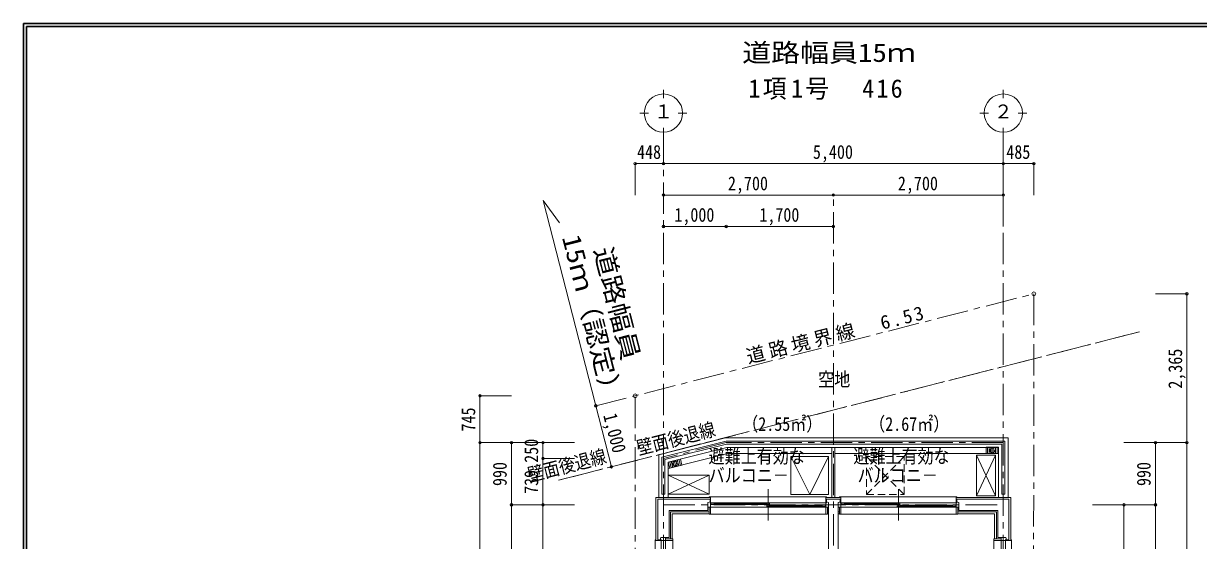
# Model space of a CAD drawing. Units: millimetres at full size; details may follow other scales. Extents: x -443943 to 462275, y -43546 to 79452.
# Drawn here: x -26708 to -8041, y 8053 to 16273 of the extents above; entities that cross this region are included whole.
import ezdxf
from ezdxf.enums import TextEntityAlignment as Align

# ---------------------------------------------------------------- set-up
doc = ezdxf.new("R2010")
doc.units = ezdxf.units.MM
doc.header["$LTSCALE"] = 100
doc.header["$PDMODE"] = 32
doc.header["$PDSIZE"] = 40
for name, pattern in [('CHAIN1', [8, 5, -1, 1, -1]), ('DASHED1', [1.8, 1.2, -0.6]), ('DASHED2', [3, 2, -1])]:
    doc.linetypes.add(name, pattern=pattern)
doc.layers.add('0-0_仕上', color=4, linetype='Continuous', lineweight=9)
doc.layers.add('4-1_通り芯', color=4, linetype='Continuous', lineweight=9)
doc.styles.add('ＭＳ ゴシック', font='')
doc.styles.get('ＭＳ ゴシック').set_extended_font_data('MS Gothic')

msp = doc.modelspace()

# ---------------------------------------------------------------- linework, layer by layer
at = {"layer": '0-0_仕上', "color": 7, "lineweight": 15}
for p, q in [((-16541.7, 15085), (-16541.7, 15220)), ((-11141.7, 15085), (-11141.7, 15220)), ((-16915.6, 14848.7), (-16777.9, 14848.7)), ((-16170.4, 14848.7), (-16305.4, 14848.7)), ((-11515.6, 14848.7), (-11377.9, 14848.7)), ((-10770.4, 14848.7), (-10905.4, 14848.7)), ((-16541.7, 14612.5), (-16541.7, 14477.5)), ((-11141.7, 14612.5), (-11141.7, 14477.5)), ((-16989.9, 14045), (-16989.9, 13545)), ((-10657, 14045), (-16989.9, 14045)), ((-11141.7, 14045), (-11141.7, 13045)), ((-10657, 14045), (-10657, 13545)), ((-16541.7, 13545), (-11141.7, 13545)), ((-13841.7, 13045), (-16541.7, 13045)), ((-8225.4, 11974.1), (-8725.4, 11974.1)), ((-8225.4, -6963.1), (-8225.4, 11974.1)), ((-19455.9, 10354.2), (-18955.9, 10354.2)), ((-19455.9, 10354.2), (-19455.9, -6963.1)), ((-17616.5, 10193.9), (-17368.7, 9225.1)), ((-17955.9, 9609.1), (-19455.9, 9609.1)), ((-18955.9, -6100.9), (-18955.9, 9609.1)), ((-18455.9, -6100.9), (-18455.9, 9609.1)), ((-16616.7, 9416.3), (-15553.5, 9684.1)), ((-15534.9, 9534.1), (-16466.7, 9299.4)), ((-15553.5, 9684.1), (-11066.7, 9684.1)), ((-11216.7, 9534.1), (-15534.9, 9534.1)), ((-13866.7, 8739.1), (-13866.7, 9534.1)), ((-13816.7, 9534.1), (-13816.7, 8739.1)), ((-11216.7, 8739.1), (-11216.7, 9534.1)), ((-11066.7, 9684.1), (-11066.7, 8739.1)), ((-8225.4, 9609.1), (-9225.4, 9609.1)), ((-8725.4, 9609.1), (-8725.4, -6100.9)), ((-18455.9, 9357.9), (-17955.9, 9357.9)), ((-16616.7, 8739.1), (-16616.7, 9416.3)), ((-16466.7, 9299.4), (-16466.7, 8739.1)), ((-14516.7, 9064), (-14516.7, 9079)), ((-17955.9, 8619.1), (-18955.9, 8619.1)), ((-18455.9, 8619.1), (-17955.9, 8619.1)), ((-16661.7, 8739.1), (-16661.7, 8054.1)), ((-15791.7, 8739.1), (-16661.7, 8739.1)), ((-15801.7, 8669.1), (-15791.7, 8669.1)), ((-15791.7, 8669.1), (-15791.7, 8739.1)), ((-13961.7, 8739.1), (-13961.7, 8669.1)), ((-13721.7, 8739.1), (-13961.7, 8739.1)), ((-13961.7, 8669.1), (-13951.7, 8669.1)), ((-13731.7, 8669.1), (-13721.7, 8669.1)), ((-13721.7, 8669.1), (-13721.7, 8739.1)), ((-11021.7, 8739.1), (-11891.7, 8739.1)), ((-11891.7, 8739.1), (-11891.7, 8669.1)), ((-11881.7, 8669.1), (-11891.7, 8669.1)), ((-11021.7, 8739.1), (-11021.7, 8054.1)), ((-9725.4, 8619.1), (-8725.4, 8619.1)), ((-9225.4, -6100.9), (-9225.4, 8619.1)), ((-16401.7, 8479.1), (-16401.7, 8079.1)), ((-15816.7, 8479.1), (-16401.7, 8479.1)), ((-15816.7, 8584.1), (-15816.7, 8469.1)), ((-15791.7, 8584.1), (-15816.7, 8584.1)), ((-15816.7, 8469.1), (-15791.7, 8469.1)), ((-15791.7, 8469.1), (-15791.7, 8584.1)), ((-13961.7, 8469.1), (-13961.7, 8584.1)), ((-13961.7, 8584.1), (-13936.7, 8584.1)), ((-13936.7, 8469.1), (-13961.7, 8469.1)), ((-13936.7, 8584.1), (-13936.7, 8469.1)), ((-13936.7, 8479.1), (-13916.7, 8479.1)), ((-13746.7, 8479.1), (-13766.7, 8479.1)), ((-13746.7, 8584.1), (-13721.7, 8584.1)), ((-13746.7, 8469.1), (-13746.7, 8584.1)), ((-13721.7, 8469.1), (-13746.7, 8469.1)), ((-13721.7, 8584.1), (-13721.7, 8469.1)), ((-11891.7, 8469.1), (-11891.7, 8584.1)), ((-11891.7, 8584.1), (-11866.7, 8584.1)), ((-11866.7, 8469.1), (-11891.7, 8469.1)), ((-11866.7, 8584.1), (-11866.7, 8469.1)), ((-11866.7, 8479.1), (-11281.7, 8479.1)), ((-11281.7, 8479.1), (-11281.7, 8079.1)), ((-16661.7, 8054.1), (-16591.7, 8054.1)), ((-16591.7, 8064.1), (-16591.7, 8054.1)), ((-16506.7, 8079.1), (-16506.7, 8054.1)), ((-16391.7, 8079.1), (-16506.7, 8079.1)), ((-16506.7, 8054.1), (-16391.7, 8054.1)), ((-16391.7, 8054.1), (-16391.7, 8079.1)), ((-11291.7, 8079.1), (-11176.7, 8079.1)), ((-11291.7, 8054.1), (-11291.7, 8079.1)), ((-11176.7, 8054.1), (-11291.7, 8054.1)), ((-11176.7, 8079.1), (-11176.7, 8054.1)), ((-11091.7, 8064.1), (-11091.7, 8054.1)), ((-11021.7, 8054.1), (-11091.7, 8054.1))]:
    msp.add_line(p, q, dxfattribs=at)
at = {"layer": '0-0_仕上', "linetype": 'CHAIN1'}
for p, q in [((-16541.7, 14545), (-16541.7, -6100.9)), ((-11141.7, 14545), (-11141.7, -4050.9)), ((-13841.7, 1573.6), (-13841.7, 13545)), ((-17616.5, 10193.9), (-10657, 11974.1)), ((-15544.2, 9609.1), (-16541.7, 9357.9)), ((-11141.7, 9609.1), (-15544.2, 9609.1)), ((-16541.7, 8619.1), (-11141.7, 8619.1))]:
    msp.add_line(p, q, dxfattribs=at)
at = {"layer": '0-0_仕上'}
for p, q in [((-18451.5, 13458.3), (-18194.5, 13106.1)), ((-17368.7, 9225.1), (-18451.5, 13458.3)), ((-15547.3, 9634.1), (-16566.7, 9377.4)), ((-16516.7, 9338.4), (-15541.1, 9584.1)), ((-11116.7, 9634.1), (-15547.3, 9634.1)), ((-15541.1, 9584.1), (-11166.7, 9584.1)), ((-11166.7, 9584.1), (-11166.7, 8789.1)), ((-11116.7, 8789.1), (-11116.7, 9634.1)), ((-16566.7, 9377.4), (-16566.7, 8789.1)), ((-16516.7, 8789.1), (-16516.7, 9338.4)), ((-16466.7, 9196.3), (-15522.5, 9434.1)), ((-15522.5, 9434.1), (-13866.7, 9434.1)), ((-13816.7, 9434.1), (-11216.7, 9434.1)), ((-11566.7, 9411.6), (-11266.7, 8761.6)), ((-11266.7, 9411.6), (-11566.7, 8761.6)), ((-11566.7, 9411.6), (-11566.7, 8761.6)), ((-11266.7, 9411.6), (-11566.7, 9411.6)), ((-11266.7, 8761.6), (-11266.7, 9411.6)), ((-15816.7, 8789.1), (-16466.7, 9089.1)), ((-16466.7, 8789.1), (-15816.7, 9089.1)), ((-16466.7, 9089.1), (-15816.7, 9089.1)), ((-16466.7, 8789.1), (-16466.7, 9089.1)), ((-15816.7, 9089.1), (-15816.7, 8789.1)), ((-16566.7, 8789.1), (-16516.7, 8789.1)), ((-15816.7, 8789.1), (-16466.7, 8789.1)), ((-14876.7, 8369.1), (-14876.7, 8869.1)), ((-12806.7, 8369.1), (-12806.7, 8869.1)), ((-11166.7, 8789.1), (-11116.7, 8789.1)), ((-15816.7, 8749.1), (-13951.7, 8749.1)), ((-15816.7, 8739.1), (-15816.7, 8749.1)), ((-15801.7, 8669.1), (-15801.7, 8649.1)), ((-15801.7, 8654.1), (-13951.7, 8654.1)), ((-15801.7, 8589.1), (-15801.7, 8584.1)), ((-15791.7, 8584.1), (-15791.7, 8669.1)), ((-15788.7, 8646.6), (-14856.7, 8646.6)), ((-15788.7, 8623.6), (-15788.7, 8646.6)), ((-14856.7, 8623.6), (-15788.7, 8623.6)), ((-15776.7, 8649.1), (-15776.7, 8654.1)), ((-15776.7, 8584.1), (-15776.7, 8589.1)), ((-15734.2, 8646.6), (-15734.2, 8623.6)), ((-14896.7, 8635.1), (-15734.2, 8635.1)), ((-14896.7, 8646.6), (-14896.7, 8623.6)), ((-13964.7, 8614.6), (-14896.7, 8614.6)), ((-14896.7, 8614.6), (-14896.7, 8591.6)), ((-14896.7, 8591.6), (-13964.7, 8591.6)), ((-14856.7, 8646.6), (-14856.7, 8623.6)), ((-14856.7, 8614.6), (-14856.7, 8591.6)), ((-14019.2, 8603.1), (-14856.7, 8603.1)), ((-14019.2, 8614.6), (-14019.2, 8591.6)), ((-13976.7, 8649.1), (-13976.7, 8654.1)), ((-13976.7, 8584.1), (-13976.7, 8589.1)), ((-13964.7, 8591.6), (-13964.7, 8614.6)), ((-13961.7, 8584.1), (-13961.7, 8669.1)), ((-13951.7, 8749.1), (-13951.7, 8739.1)), ((-13951.7, 8649.1), (-13951.7, 8669.1)), ((-13951.7, 8584.1), (-13951.7, 8589.1)), ((-13746.7, 8749.1), (-11881.7, 8749.1)), ((-13746.7, 8739.1), (-13746.7, 8749.1)), ((-13731.7, 8669.1), (-13731.7, 8649.1)), ((-13731.7, 8654.1), (-11881.7, 8654.1)), ((-13731.7, 8584.1), (-13731.7, 8589.1)), ((-13721.7, 8584.1), (-13721.7, 8669.1)), ((-13718.7, 8623.6), (-13718.7, 8646.6)), ((-13718.7, 8646.6), (-12786.7, 8646.6)), ((-12786.7, 8623.6), (-13718.7, 8623.6)), ((-13706.7, 8649.1), (-13706.7, 8654.1)), ((-13706.7, 8584.1), (-13706.7, 8589.1)), ((-13664.2, 8623.6), (-13664.2, 8646.6)), ((-12826.7, 8635.1), (-13664.2, 8635.1)), ((-12826.7, 8623.6), (-12826.7, 8646.6)), ((-12826.7, 8614.6), (-11894.7, 8614.6)), ((-12826.7, 8591.6), (-12826.7, 8614.6)), ((-11894.7, 8591.6), (-12826.7, 8591.6)), ((-12786.7, 8646.6), (-12786.7, 8623.6)), ((-12786.7, 8614.6), (-12786.7, 8591.6)), ((-11949.2, 8603.1), (-12786.7, 8603.1)), ((-11949.2, 8614.6), (-11949.2, 8591.6)), ((-11906.7, 8654.1), (-11906.7, 8649.1)), ((-11906.7, 8584.1), (-11906.7, 8589.1)), ((-11894.7, 8614.6), (-11894.7, 8591.6)), ((-11891.7, 8669.1), (-11891.7, 8584.1)), ((-11881.7, 8749.1), (-11881.7, 8739.1)), ((-11881.7, 8649.1), (-11881.7, 8669.1)), ((-11881.7, 8589.1), (-11881.7, 8584.1)), ((-11566.7, 8761.6), (-11266.7, 8761.6)), ((-16431.7, 8509.1), (-15816.7, 8509.1)), ((-16431.7, 8079.1), (-16431.7, 8509.1)), ((-15816.7, 8584.1), (-15836.7, 8584.1)), ((-15801.7, 8584.1), (-13951.7, 8584.1)), ((-13961.7, 8469.1), (-15791.7, 8469.1)), ((-13936.7, 8584.1), (-13916.7, 8584.1)), ((-13916.7, 8509.1), (-13936.7, 8509.1)), ((-13746.7, 8584.1), (-13766.7, 8584.1)), ((-13766.7, 8509.1), (-13746.7, 8509.1)), ((-11881.7, 8584.1), (-13731.7, 8584.1)), ((-13721.7, 8469.1), (-11891.7, 8469.1)), ((-11866.7, 8584.1), (-11846.7, 8584.1)), ((-11251.7, 8509.1), (-11866.7, 8509.1)), ((-11251.7, 8079.1), (-11251.7, 8509.1)), ((-16671.7, 8064.1), (-16671.7, 7099.1)), ((-16661.7, 8064.1), (-16671.7, 8064.1)), ((-16571.7, 8064.1), (-16591.7, 8064.1)), ((-16591.7, 8054.1), (-16506.7, 8054.1)), ((-16576.7, 7114.1), (-16576.7, 8064.1)), ((-16511.7, 8064.1), (-16506.7, 8064.1)), ((-16506.7, 8079.1), (-16506.7, 8099.1)), ((-16506.7, 8064.1), (-16506.7, 7114.1)), ((-16391.7, 7124.1), (-16391.7, 8054.1)), ((-11291.7, 8054.1), (-11291.7, 7124.1)), ((-11176.7, 8079.1), (-11176.7, 8099.1)), ((-11171.7, 8064.1), (-11176.7, 8064.1)), ((-11176.7, 8064.1), (-11176.7, 7114.1)), ((-11091.7, 8054.1), (-11176.7, 8054.1)), ((-11091.7, 8064.1), (-11111.7, 8064.1)), ((-11106.7, 8064.1), (-11106.7, 7114.1)), ((-11011.7, 8064.1), (-11021.7, 8064.1)), ((-11011.7, 7099.1), (-11011.7, 8064.1))]:
    msp.add_line(p, q, dxfattribs=at)
at = {"layer": '0-0_仕上', "color": 2, "linetype": 'CHAIN1', "lineweight": 15}
msp.add_line((-18208, 9010.4), (-8977.6, 11371.4), dxfattribs=at)
at = {"layer": '0-0_仕上', "color": 2, "lineweight": 15}
for p, q in [((-11416.7, 9534.5), (-11416.7, 9434.5)), ((-11216.7, 9534.5), (-11416.7, 9534.5)), ((-11391.7, 9434.5), (-11391.7, 9534.5)), ((-11366.7, 9534.5), (-11366.7, 9434.5)), ((-11341.7, 9434.5), (-11341.7, 9534.5)), ((-11316.7, 9534.5), (-11316.7, 9434.5)), ((-11291.7, 9434.5), (-11291.7, 9534.5)), ((-11266.7, 9534.5), (-11266.7, 9434.5)), ((-11241.7, 9434.5), (-11241.7, 9534.5)), ((-11216.7, 9434.5), (-11216.7, 9534.5)), ((-16466.7, 9299.4), (-16272.7, 9348.3)), ((-16296.8, 9239.1), (-16321.2, 9336.1)), ((-16296.9, 9342.2), (-16272.5, 9245.2)), ((-16272.7, 9348.3), (-16248.3, 9251.3)), ((-14516.7, 9386.6), (-14216.7, 8786.6)), ((-14516.7, 9386.6), (-13916.7, 9386.6)), ((-14516.7, 8786.6), (-14516.7, 9386.6)), ((-14216.7, 8786.6), (-13916.7, 9386.6)), ((-13916.7, 9386.6), (-13916.7, 8786.6)), ((-11416.7, 9434.5), (-11216.7, 9434.5)), ((-16442.2, 9202.5), (-16466.7, 9299.4)), ((-16442.4, 9305.5), (-16418, 9208.6)), ((-16248.3, 9251.3), (-16442.2, 9202.5)), ((-16393.7, 9214.7), (-16418.2, 9311.6)), ((-16393.9, 9317.7), (-16369.5, 9220.8)), ((-16345.2, 9226.9), (-16369.7, 9323.9)), ((-16345.4, 9330), (-16321, 9233)), ((-13916.7, 8786.6), (-14516.7, 8786.6))]:
    msp.add_line(p, q, dxfattribs=at)
at = {"layer": '0-0_仕上', "color": 2, "linetype": 'DASHED1', "lineweight": 15}
for p, q in [((-13316.7, 8786.6), (-12716.6, 9386.6)), ((-12716.6, 8786.6), (-13316.7, 9386.6)), ((-13316.7, 9386.6), (-13316.7, 8786.6)), ((-12716.6, 9386.6), (-13316.7, 9386.6)), ((-12716.6, 8786.6), (-12716.6, 9386.6)), ((-13316.7, 8786.6), (-12716.6, 8786.6))]:
    msp.add_line(p, q, dxfattribs=at)
at = {"layer": '0-0_仕上', "color": 3, "lineweight": 20}
for p, q in [((-16631.7, 8709.1), (-15801.7, 8709.1)), ((-16631.7, 8064.1), (-16631.7, 8709.1)), ((-15836.7, 8659.7), (-15801.7, 8669.1)), ((-15836.7, 8529.1), (-15836.7, 8659.7)), ((-15801.7, 8709.1), (-15801.7, 8669.1)), ((-13951.7, 8709.1), (-13731.7, 8709.1)), ((-13951.7, 8669.1), (-13951.7, 8709.1)), ((-13951.7, 8669.1), (-13916.7, 8659.7)), ((-13916.7, 8659.7), (-13916.7, 1691.1)), ((-13766.7, 8659.7), (-13731.7, 8669.1)), ((-13766.7, 1541.1), (-13766.7, 8659.7)), ((-13731.7, 8709.1), (-13731.7, 8669.1)), ((-11881.7, 8709.1), (-11051.7, 8709.1)), ((-11881.7, 8669.1), (-11881.7, 8709.1)), ((-11846.7, 8659.7), (-11881.7, 8669.1)), ((-11846.7, 8529.1), (-11846.7, 8659.7)), ((-11051.7, 8709.1), (-11051.7, 8064.1)), ((-16451.7, 8529.1), (-15836.7, 8529.1)), ((-16451.7, 8099.1), (-16451.7, 8529.1)), ((-11846.7, 8529.1), (-11231.7, 8529.1)), ((-11231.7, 8529.1), (-11231.7, 8099.1)), ((-16591.7, 8064.1), (-16631.7, 8064.1)), ((-16582.3, 8099.1), (-16591.7, 8064.1)), ((-16451.7, 8099.1), (-16582.3, 8099.1)), ((-11231.7, 8099.1), (-11101, 8099.1)), ((-11101, 8099.1), (-11091.7, 8064.1)), ((-11051.7, 8064.1), (-11091.7, 8064.1))]:
    msp.add_line(p, q, dxfattribs=at)
at = {"layer": '0-0_仕上', "color": 7, "lineweight": 15}
for centre in [(-16541.7, 14848.7), (-11141.7, 14848.7)]:
    msp.add_circle(centre, 303.8, dxfattribs=at)
at = {"layer": '0-0_仕上'}
for centre in [(-10657, 11974.1), (-16989.9, 10354.2)]:
    msp.add_circle(centre, 30, dxfattribs=at)
at = {"layer": '0-0_仕上', "color": 2, "linetype": 'DASHED2', "lineweight": 15}
for centre in [(-11316.7, 9484.5), (-16357.5, 9275.4)]:
    msp.add_circle(centre, 37.5, dxfattribs=at)
at = {"layer": '0-0_仕上', "color": 7}
for p in [(-16989.9, 14045), (-16541.7, 14045), (-11141.7, 14045), (-10657, 14045), (-16541.7, 13545), (-13841.7, 13545), (-11141.7, 13545), (-16541.7, 13045), (-15544.2, 13045), (-13841.7, 13045), (-8225.4, 11974.1), (-19455.9, 10354.2), (-17616.5, 10193.9), (-19455.9, 9609.1), (-18955.9, 9609.1), (-18455.9, 9609.1), (-8725.4, 9609.1), (-8225.4, 9609.1), (-18455.9, 9357.9), (-17368.7, 9225.1), (-18955.9, 8619.1), (-18455.9, 8619.1), (-18455.9, 8619.1), (-9225.4, 8619.1), (-8725.4, 8619.1)]:
    msp.add_point(p, dxfattribs=at)
at = {"layer": '0-0_仕上'}
for p in [(-17616.5, 10193.9), (-17368.7, 9225.1)]:
    msp.add_point(p, dxfattribs=at)
at = {"layer": '4-1_通り芯', "color": 5, "lineweight": 30}
for p, q in [((-26707.8, 16273.1), (28692.2, 16273.1)), ((-26707.8, -23080.8), (-26707.8, 16273.1)), ((-26657.8, 16223.1), (28642.2, 16223.1)), ((-26657.8, -23030.8), (-26657.8, 16223.1))]:
    msp.add_line(p, q, dxfattribs=at)
at = {"layer": '4-1_通り芯', "linetype": 'CHAIN1'}
for p, q in [((-17616.5, 10193.9), (-10657, 11974.1)), ((-10657, 11974.1), (-10673.5, -6963.1)), ((-17004.2, -6963.1), (-16989.9, 10354.2))]:
    msp.add_line(p, q, dxfattribs=at)
at = {"layer": '4-1_通り芯', "color": 2, "linetype": 'CHAIN1', "lineweight": 15}
msp.add_line((-8977.6, 11371.4), (-18208, 9010.4), dxfattribs=at)
at = {"layer": '4-1_通り芯'}
msp.add_lwpolyline([(-17368.7, 9225.1), (-18451.5, 13458.3), (-18194.5, 13106.1)], dxfattribs=at)
for centre in [(-10657, 11974.1), (-16989.9, 10354.2)]:
    msp.add_circle(centre, 30, dxfattribs=at)
for p in [(-17616.5, 10193.9), (-17368.7, 9225.1)]:
    msp.add_point(p, dxfattribs=at)

# ---------------------------------------------------------------- texts
at = {"layer": '0-0_仕上', "color": 2, "style": 'ＭＳ ゴシック', "width": 1.15}
msp.add_text('道路幅員15ｍ', height=293.3, dxfattribs=at).set_placement((-15290.9, 15574.3), align=Align.BOTTOM_LEFT)
at = {"layer": '0-0_仕上', "color": 7, "style": 'ＭＳ ゴシック'}
for s, p in [('１', (-16691.7, 14698.7)), ('２', (-11291.7, 14698.7))]:
    msp.add_text(s, height=219.9, dxfattribs=at).set_placement(p, align=Align.BOTTOM_LEFT)
at = {"layer": '0-0_仕上', "color": 7, "style": 'ＭＳ ゴシック', "width": 0.85}
for s, p in [('448', (-16960.8, 14055)), ('5,400', (-14166.7, 14055)), ('485', (-11094.3, 14055)), ('2,700', (-15516.7, 13555)), ('2,700', (-12816.7, 13555)), ('1,000', (-16367.9, 13055)), ('1,700', (-15017.9, 13055)), ('空地', (-14083.9, 10439)), ('（2.55㎡）', (-15290.2, 9729.6)), ('（2.67㎡）', (-13273.6, 9729.6)), ('避難上有効な', (-15824.1, 9217.3)), ('避難上有効な', (-13524, 9217.3)), ('バルコニ－', (-15824.1, 8913)), ('バルコニ－', (-13456.7, 8913))]:
    msp.add_text(s, height=219.9, dxfattribs=at).set_placement(p, align=Align.BOTTOM_LEFT)
at = {"layer": '0-0_仕上', "color": 2, "style": 'ＭＳ ゴシック', "width": 1.15}
for s, p in [('15ｍ（認定）', (-18239.5, 12851.5)), ('道路幅員', (-17731.3, 12655.4))]:
    msp.add_text(s, height=293.3, rotation=284.348, dxfattribs=at).set_placement(p, align=Align.BOTTOM_LEFT)
at = {"layer": '0-0_仕上', "color": 7, "style": 'ＭＳ ゴシック', "width": 0.85}
for s, rotation, p in [('2,365', 90, (-8235.4, 10466.6)), ('745', 90, (-19465.9, 9786.6)), ('1,000', 284.348, (-17563.4, 10026.8)), ('壁面後退線', 14.348, (-16917.8, 9346)), ('250', 90, (-18465.9, 9288.5)), ('壁面後退線', 14.348, (-18649.5, 8917.8)), ('990', 90, (-18965.9, 8919.1)), ('739', 90, (-18465.9, 8793.5)), ('990', 90, (-8735.4, 8919.1))]:
    msp.add_text(s, height=219.9, rotation=rotation, dxfattribs=at).set_placement(p, align=Align.BOTTOM_LEFT)
at = {"layer": '0-0_仕上', "color": 2, "insert": (-15190.9, 15060.2), "char_height": 293.3, "attachment_point": 7, "style": 'ＭＳ ゴシック'}
msp.add_mtext('\\T1.19;\\W0.95;1項1号\u3000416', dxfattribs=at)
at = {"layer": '0-0_仕上', "color": 7, "insert": (-15187.2, 10841.6), "char_height": 219.9, "attachment_point": 7, "rotation": 14.135, "style": 'ＭＳ ゴシック'}
msp.add_mtext('\\T1.22;道路境界線\u30006.53', dxfattribs=at)
at = {"layer": '4-1_通り芯', "color": 2, "style": 'ＭＳ ゴシック', "width": 1.15}
msp.add_text('道路幅員15ｍ', height=293.3, dxfattribs=at).set_placement((-15290.9, 15574.3), align=Align.BOTTOM_LEFT)
for s, p in [('15ｍ（認定）', (-18239.5, 12851.5)), ('道路幅員', (-17731.3, 12655.4))]:
    msp.add_text(s, height=293.3, rotation=284.348, dxfattribs=at).set_placement(p, align=Align.BOTTOM_LEFT)
at = {"layer": '4-1_通り芯', "color": 7, "style": 'ＭＳ ゴシック', "width": 0.85}
for s, rotation, p in [('1,000', 284.348, (-17563.4, 10026.8)), ('壁面後退線', 14.348, (-16917.8, 9346))]:
    msp.add_text(s, height=219.9, rotation=rotation, dxfattribs=at).set_placement(p, align=Align.BOTTOM_LEFT)
at = {"layer": '4-1_通り芯', "color": 2, "insert": (-15190.9, 15060.2), "char_height": 293.3, "attachment_point": 7, "style": 'ＭＳ ゴシック'}
msp.add_mtext('\\T1.19;\\W0.95;1項1号\u3000416', dxfattribs=at)
at = {"layer": '4-1_通り芯', "color": 7, "insert": (-15187.2, 10841.6), "char_height": 219.9, "attachment_point": 7, "rotation": 14.135, "style": 'ＭＳ ゴシック'}
msp.add_mtext('\\T1.22;道路境界線\u30006.53', dxfattribs=at)

doc.saveas('drawing.dxf')
